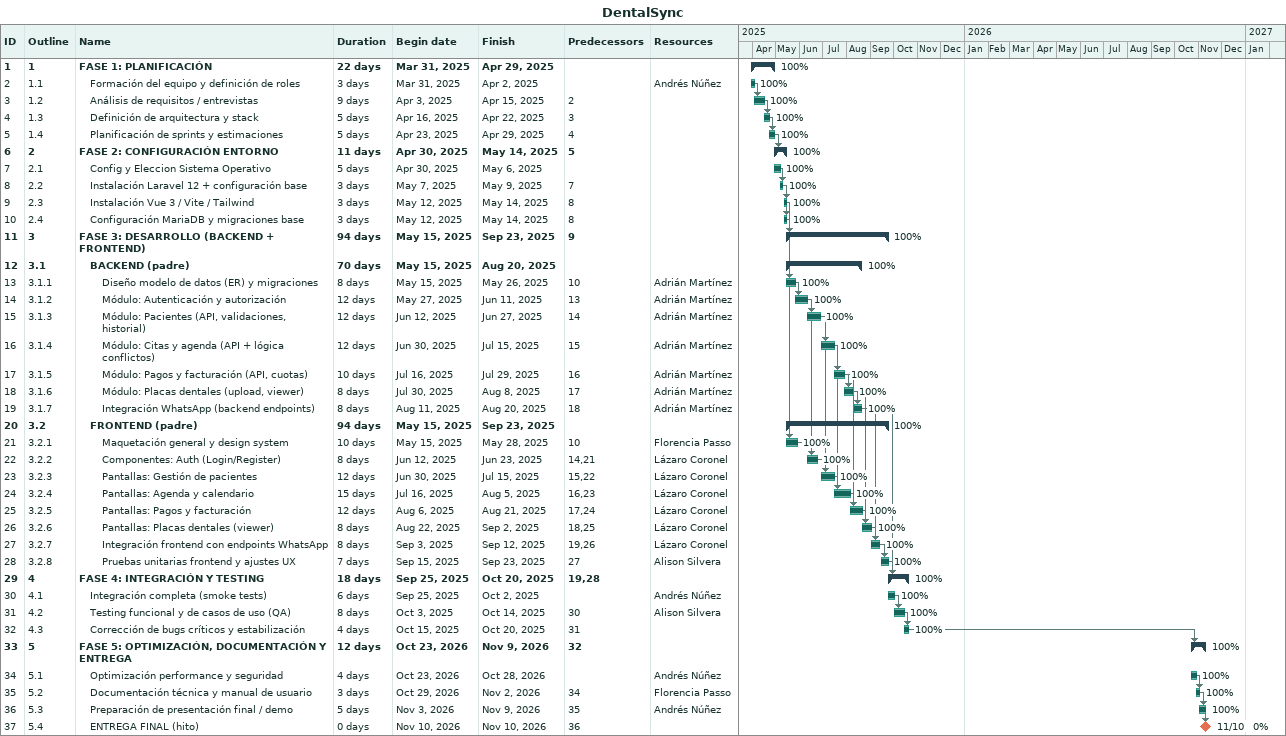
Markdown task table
DentalSync

| ID | WBS | Task | Duration | Start | Finish | Predecessors | Resources | % complete |
|---|---|---|---|---|---|---|---|---|
| 1 | 1 | **FASE 1: PLANIFICACIÓN** | 22d | 2025-03-31 | 2025-04-29 |  |  | 100 |
| 2 | 1.1 | Formación del equipo y definición de roles | 3d | 2025-03-31 | 2025-04-02 |  | Andrés Núñez | 100 |
| 3 | 1.2 | Análisis de requisitos / entrevistas | 9d | 2025-04-03 | 2025-04-15 | 2 |  | 100 |
| 4 | 1.3 | Definición de arquitectura y stack | 5d | 2025-04-16 | 2025-04-22 | 3 |  | 100 |
| 5 | 1.4 | Planificación de sprints y estimaciones | 5d | 2025-04-23 | 2025-04-29 | 4 |  | 100 |
| 6 | 2 | **FASE 2: CONFIGURACIÓN ENTORNO** | 11d | 2025-04-30 | 2025-05-14 | 5 |  | 100 |
| 7 | 2.1 | Config y Eleccion Sistema Operativo | 5d | 2025-04-30 | 2025-05-06 |  |  | 100 |
| 8 | 2.2 | Instalación Laravel 12 + configuración base | 3d | 2025-05-07 | 2025-05-09 | 7 |  | 100 |
| 9 | 2.3 | Instalación Vue 3 / Vite / Tailwind | 3d | 2025-05-12 | 2025-05-14 | 8 |  | 100 |
| 10 | 2.4 | Configuración MariaDB y migraciones base | 3d | 2025-05-12 | 2025-05-14 | 8 |  | 100 |
| 11 | 3 | **FASE 3: DESARROLLO (BACKEND + FRONTEND)** | 94d | 2025-05-15 | 2025-09-23 | 9 |  | 100 |
| 12 | 3.1 | **BACKEND (padre)** | 70d | 2025-05-15 | 2025-08-20 |  |  | 100 |
| 13 | 3.1.1 | Diseño modelo de datos (ER) y migraciones | 8d | 2025-05-15 | 2025-05-26 | 10 | Adrián Martínez | 100 |
| 14 | 3.1.2 | Módulo: Autenticación y autorización | 12d | 2025-05-27 | 2025-06-11 | 13 | Adrián Martínez | 100 |
| 15 | 3.1.3 | Módulo: Pacientes (API, validaciones, historial) | 12d | 2025-06-12 | 2025-06-27 | 14 | Adrián Martínez | 100 |
| 16 | 3.1.4 | Módulo: Citas y agenda (API + lógica conflictos) | 12d | 2025-06-30 | 2025-07-15 | 15 | Adrián Martínez | 100 |
| 17 | 3.1.5 | Módulo: Pagos y facturación (API, cuotas) | 10d | 2025-07-16 | 2025-07-29 | 16 | Adrián Martínez | 100 |
| 18 | 3.1.6 | Módulo: Placas dentales (upload, viewer) | 8d | 2025-07-30 | 2025-08-08 | 17 | Adrián Martínez | 100 |
| 19 | 3.1.7 | Integración WhatsApp (backend endpoints) | 8d | 2025-08-11 | 2025-08-20 | 18 | Adrián Martínez | 100 |
| 20 | 3.2 | **FRONTEND (padre)** | 94d | 2025-05-15 | 2025-09-23 |  |  | 100 |
| 21 | 3.2.1 | Maquetación general y design system | 10d | 2025-05-15 | 2025-05-28 | 10 | Florencia Passo | 100 |
| 22 | 3.2.2 | Componentes: Auth (Login/Register) | 8d | 2025-06-12 | 2025-06-23 | 14, 21 | Lázaro Coronel | 100 |
| 23 | 3.2.3 | Pantallas: Gestión de pacientes | 12d | 2025-06-30 | 2025-07-15 | 15, 22 | Lázaro Coronel | 100 |
| 24 | 3.2.4 | Pantallas: Agenda y calendario | 15d | 2025-07-16 | 2025-08-05 | 16, 23 | Lázaro Coronel | 100 |
| 25 | 3.2.5 | Pantallas: Pagos y facturación | 12d | 2025-08-06 | 2025-08-21 | 17, 24 | Lázaro Coronel | 100 |
| 26 | 3.2.6 | Pantallas: Placas dentales (viewer) | 8d | 2025-08-22 | 2025-09-02 | 18, 25 | Lázaro Coronel | 100 |
| 27 | 3.2.7 | Integración frontend con endpoints WhatsApp | 8d | 2025-09-03 | 2025-09-12 | 19, 26 | Lázaro Coronel | 100 |
| 28 | 3.2.8 | Pruebas unitarias frontend y ajustes UX | 7d | 2025-09-15 | 2025-09-23 | 27 | Alison Silvera | 100 |
| 29 | 4 | **FASE 4: INTEGRACIÓN Y TESTING** | 18d | 2025-09-25 | 2025-10-20 | 19, 28 |  | 100 |
| 30 | 4.1 | Integración completa (smoke tests) | 6d | 2025-09-25 | 2025-10-02 |  | Andrés Núñez | 100 |
| 31 | 4.2 | Testing funcional y de casos de uso (QA) | 8d | 2025-10-03 | 2025-10-14 | 30 | Alison Silvera | 100 |
| 32 | 4.3 | Corrección de bugs críticos y estabilización | 4d | 2025-10-15 | 2025-10-20 | 31 |  | 100 |
| 33 | 5 | **FASE 5: OPTIMIZACIÓN, DOCUMENTACIÓN Y ENTREGA** | 12d | 2026-10-23 | 2026-11-09 | 32 |  | 100 |
| 34 | 5.1 | Optimización performance y seguridad | 4d | 2026-10-23 | 2026-10-28 |  | Andrés Núñez | 100 |
| 35 | 5.2 | Documentación técnica y manual de usuario | 3d | 2026-10-29 | 2026-11-02 | 34 | Florencia Passo | 100 |
| 36 | 5.3 | Preparación de presentación final / demo | 5d | 2026-11-03 | 2026-11-09 | 35 | Andrés Núñez | 100 |
| 37 | 5.4 | ENTREGA FINAL (hito) | 0d | 2026-11-10 | 2026-11-10 | 36 |  | 0 |
